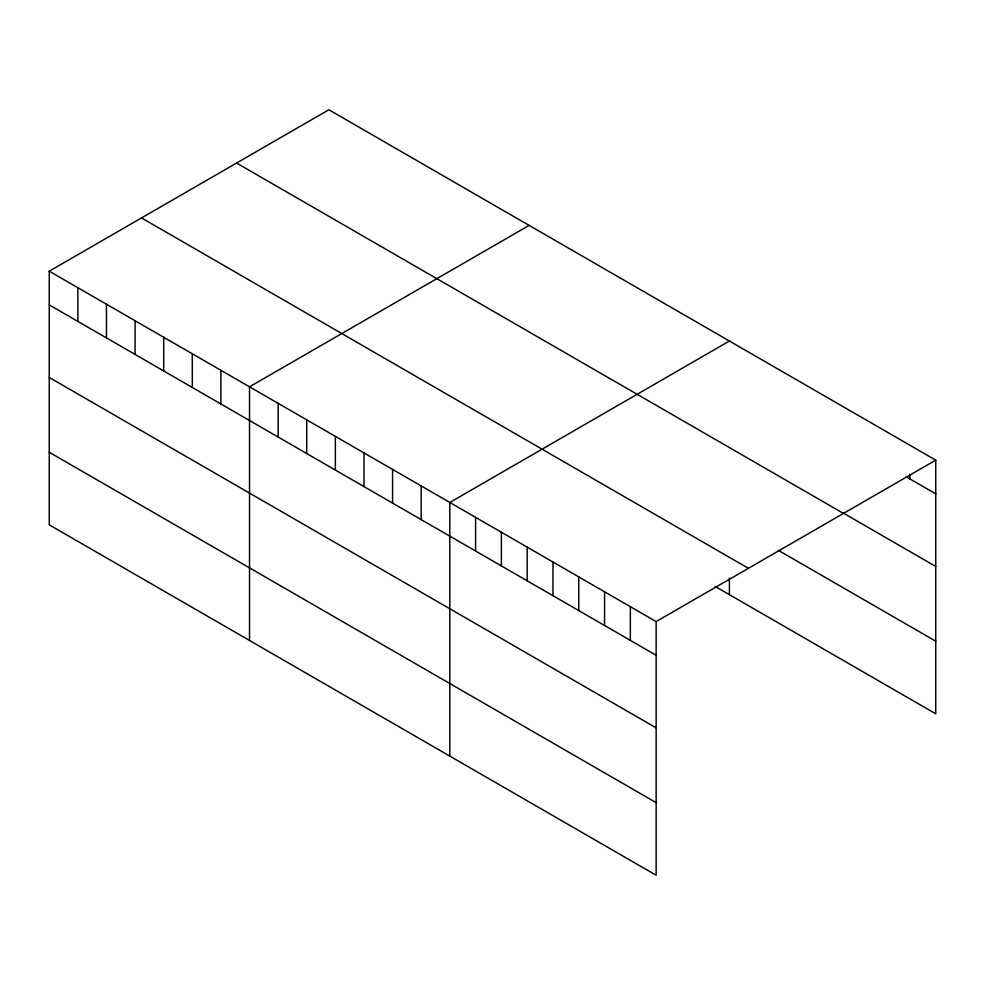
<?xml version="1.0" encoding="UTF-8"?>
<svg xmlns="http://www.w3.org/2000/svg" width="985" height="985" viewBox="0 0 985 985"><rect width="100%" height="100%" fill="white"/><g stroke="black" fill="none" stroke-linecap="round" stroke-linejoin="round"><path stroke-width="1.48" d="M49.25 271.195L656.145 621.584L656.145 875.234L49.25 524.845L49.25 271.195L328.855 109.766L935.75 460.155L935.75 713.805L715.098 586.407M529.13 225.393L249.525 386.822L249.525 640.472M729.405 341.032L449.8 502.461L449.8 756.098M656.145 621.584L935.75 460.155M906.089 476.715L935.75 493.842M842.889 512.828L935.75 566.437M236.585 163.042L843.48 513.431M778.409 550.381L935.75 641.21M141.52 217.931L748.415 568.32M49.25 304.882L656.145 655.271M49.25 377.477L656.145 727.866M49.25 452.263L656.145 802.64M909.955 474.364L909.955 478.956M729.405 578.035L729.405 594.669M630.351 606.698L630.351 640.385M604.556 591.8L604.556 625.487M578.761 576.914L578.761 610.601M552.967 562.016L552.967 595.716M527.184 547.131L527.184 580.818M501.39 532.232L501.39 565.932M475.595 517.347L475.595 551.034M421.186 485.937L421.186 519.624M392.584 469.414L392.584 503.113M363.97 452.903L363.97 486.59M335.356 436.38L335.356 470.067M306.741 419.869L306.741 453.556M278.139 403.345L278.139 437.032M220.911 370.311L220.911 403.998M192.309 353.787L192.309 387.474M163.695 337.276L163.695 370.963M135.08 320.753L135.08 354.44M106.466 304.242L106.466 337.929M77.864 287.719L77.864 321.406"/></g></svg>
